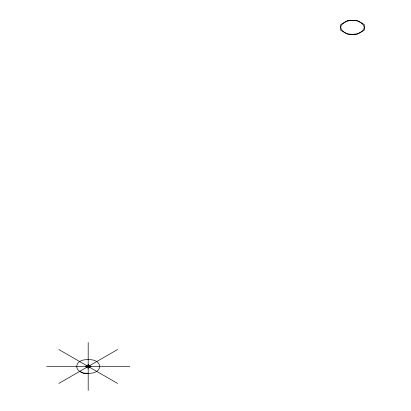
<?xml version="1.0" encoding="UTF-8"?>
<svg xmlns="http://www.w3.org/2000/svg" width="411" height="411" viewBox="0 0 411 411"><rect width="100%" height="100%" fill="white"/><g stroke="black" fill="none" stroke-linecap="round" stroke-linejoin="round"><path stroke-width="0.62" d="M58.83 383.427L117.556 349.52M88.19 373.286C103.428 374.036 103.428 358.911 88.19 359.661C72.958 358.911 72.958 374.036 88.19 373.286L83.387 373.316L79.862 371.282M46.664 366.473L129.722 366.473M58.83 349.52L117.556 383.427M88.19 342.497L88.19 390.45M340.693 27.054C342.235 36.728 361.659 36.707 364.269 27.732C362.723 18.063 343.298 18.084 340.693 27.054M347.675 20.55L340.621 24.624L340.621 30.167L347.675 34.241L357.282 34.241L364.336 30.167L364.336 24.624L357.282 20.55L347.675 20.55M88.19 364.778L85.257 366.473L88.19 368.169L91.129 366.473L88.19 364.778"/></g></svg>
